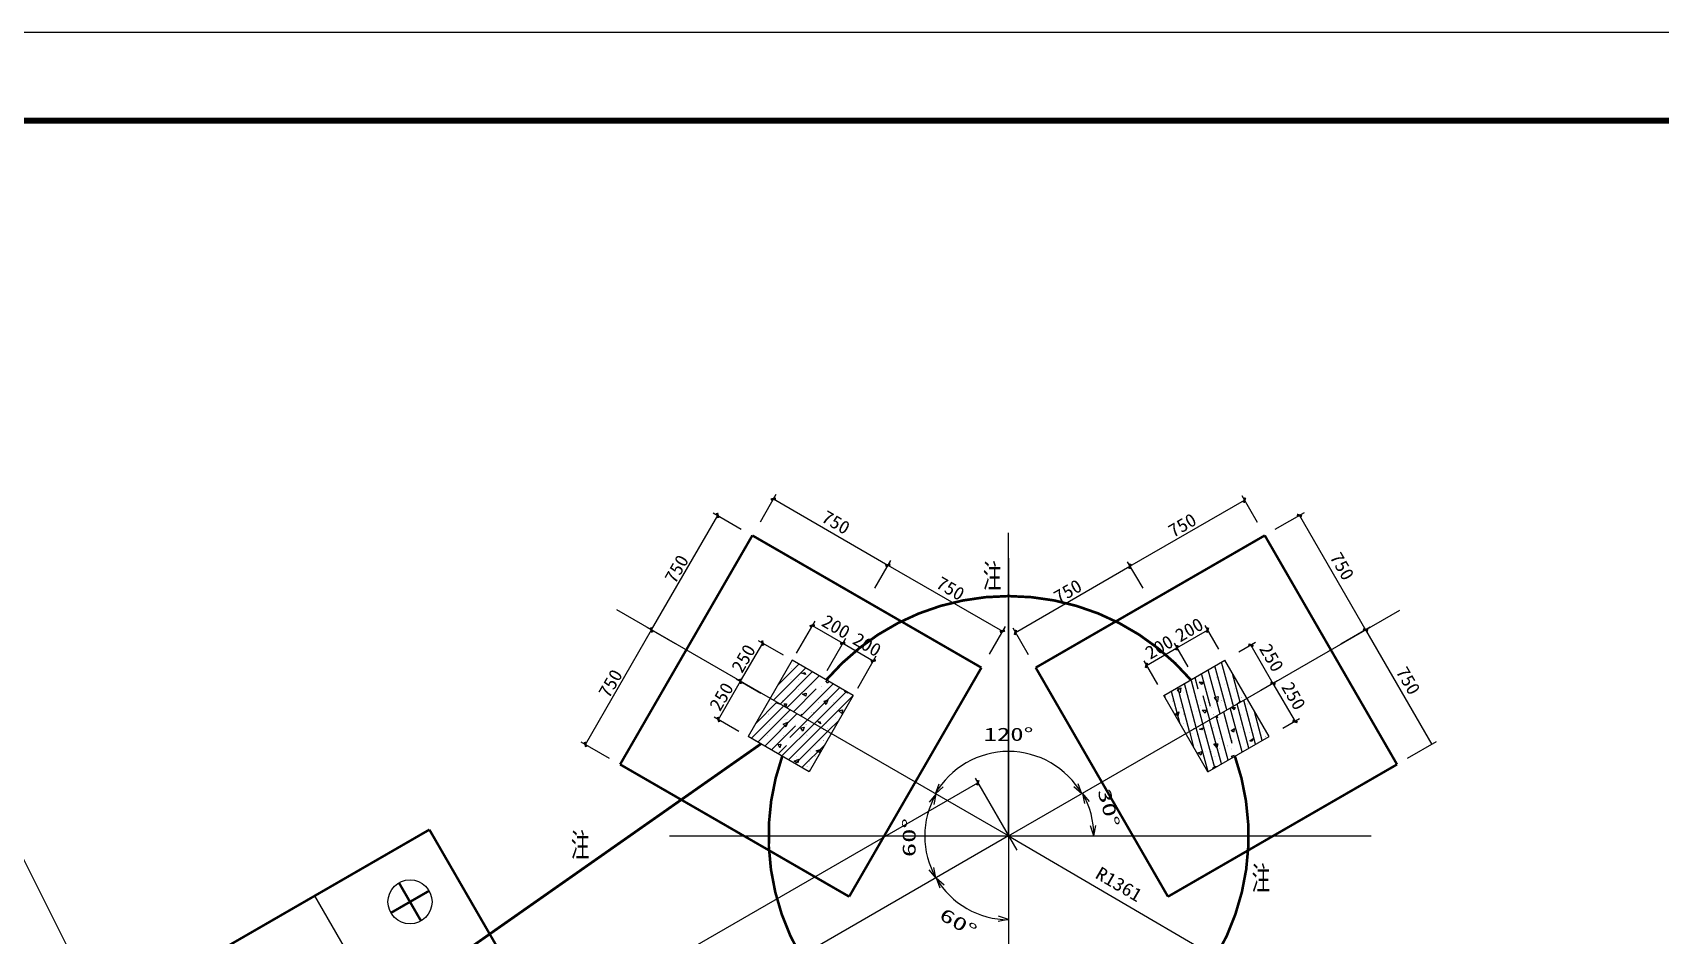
# Model space of a CAD drawing. Header units: millimetres. Extents: x 305 to 121268, y 139 to 42139.
# Drawn here: x 73104 to 91568, y 31895 to 42139 of the extents above; entities that cross this region are included whole.
import ezdxf
from ezdxf.enums import TextEntityAlignment as Align

# ---------------------------------------------------------------- set-up
doc = ezdxf.new("R2010")
doc.units = ezdxf.units.MM
doc.header["$MEASUREMENT"] = 0
for name, color, linetype in [('10102', 7, 'Continuous'), ('FZDIM', 3, 'Continuous'), ('GRD', 132, 'Continuous'), ('TAB', 7, 'Continuous'), ('图框内框__粗线', 1, 'Continuous'), ('图框外框__细线', 253, 'Continuous'), ('尺寸线及数字', 7, 'Continuous')]:
    doc.layers.add(name, color=color, linetype=linetype)
doc.styles.add('IDQSTYLE', font='simplex.shx', dxfattribs={"width": 0.7, "bigfont": 'hzfs1.shx'})
doc.linetypes.add('GRD1', pattern='A,0.1,-0.3,0.58,[130,Idq30.shx,S=0.2,R=0,X=0,Y=0],-0.01,[130,Idq30.shx,S=0.2,R=0,X=0,Y=0],-0.01,[130,Idq30.shx,S=0.2,R=0,X=0,Y=0],-0.01,[130,Idq30.shx,S=0.2,R=0,X=0,Y=0],-0.01,0.58,-0.3,0.1', length=2)

msp = doc.modelspace()

# ---------------------------------------------------------------- linework, layer by layer
at = {"layer": '10102'}
for p, q in [((81872, 34929), (81506, 34563)), ((81872, 34929), (81506, 34563)), ((81796, 34973), (81556, 34733)), ((81796, 34973), (81556, 34733)), ((86573, 34409), (86439, 34909)), ((86649, 34453), (86515, 34953)), ((86725, 34496), (86591, 34996)), ((81948, 34886), (81582, 34520)), ((81948, 34886), (81582, 34520)), ((82024, 34842), (81658, 34476)), ((82024, 34842), (81658, 34476)), ((82184, 34750), (81818, 34384)), ((82184, 34750), (81818, 34384)), ((82184, 34750), (81818, 34384)), ((81828, 34872), (81864, 34878)), ((81828, 34872), (81864, 34878)), ((81870, 34854), (81828, 34872)), ((81870, 34854), (81828, 34872)), ((81864, 34878), (81870, 34854)), ((81864, 34878), (81870, 34854)), ((82125, 34758), (82100, 34785)), ((82125, 34758), (82100, 34785)), ((82125, 34758), (82100, 34785)), ((82134, 34778), (82125, 34758)), ((82134, 34778), (82125, 34758)), ((82134, 34778), (82125, 34758)), ((86303, 34253), (86169, 34753)), ((86303, 34253), (86169, 34753)), ((86379, 34296), (86248, 34785)), ((86379, 34296), (86248, 34785)), ((86287, 34821), (86322, 34691)), ((86366, 34741), (86336, 34770)), ((86336, 34770), (86380, 34769)), ((86463, 34491), (86363, 34865)), ((86380, 34769), (86366, 34741)), ((86802, 34540), (86714, 34868)), ((81546, 34540), (81306, 34300)), ((81546, 34540), (81306, 34300)), ((81535, 34535), (81549, 34539)), ((81535, 34535), (81549, 34539)), ((81578, 34518), (81535, 34535)), ((81578, 34518), (81535, 34535)), ((81734, 34432), (81993, 34691)), ((81734, 34432), (81993, 34691)), ((81836, 34632), (81878, 34644)), ((81836, 34632), (81878, 34644)), ((81875, 34610), (81836, 34632)), ((81875, 34610), (81836, 34632)), ((81878, 34644), (81875, 34610)), ((81878, 34644), (81875, 34610)), ((82260, 34706), (81894, 34340)), ((82260, 34706), (81894, 34340)), ((82260, 34706), (81894, 34340)), ((82336, 34662), (81970, 34296)), ((82336, 34662), (81970, 34296)), ((82336, 34662), (81970, 34296)), ((82412, 34618), (82046, 34252)), ((82412, 34618), (82046, 34252)), ((82412, 34618), (82046, 34252)), ((82082, 34554), (82124, 34567)), ((82082, 34554), (82124, 34567)), ((82082, 34554), (82124, 34567)), ((82104, 34516), (82082, 34554)), ((82104, 34516), (82082, 34554)), ((82104, 34516), (82082, 34554)), ((82124, 34567), (82104, 34516)), ((82124, 34567), (82104, 34516)), ((82124, 34567), (82104, 34516)), ((82313, 34665), (82322, 34670)), ((82313, 34665), (82322, 34670)), ((82313, 34665), (82322, 34670)), ((82351, 34643), (82313, 34665)), ((82351, 34643), (82313, 34665)), ((82351, 34643), (82313, 34665)), ((82354, 34652), (82351, 34643)), ((82354, 34652), (82351, 34643)), ((82354, 34652), (82351, 34643)), ((85941, 34621), (85948, 34595)), ((85941, 34621), (85948, 34595)), ((86017, 34665), (86112, 34311)), ((86017, 34665), (86112, 34311)), ((86088, 34678), (86126, 34703)), ((86088, 34678), (86126, 34703)), ((86119, 34647), (86088, 34678)), ((86119, 34647), (86088, 34678)), ((86227, 34209), (86093, 34709)), ((86227, 34209), (86093, 34709)), ((86126, 34703), (86119, 34647)), ((86126, 34703), (86119, 34647)), ((86455, 34340), (86382, 34612)), ((86455, 34340), (86382, 34612)), ((86509, 34593), (86550, 34604)), ((86544, 34545), (86509, 34593)), ((86550, 34604), (86544, 34545)), ((86767, 34524), (86803, 34553)), ((86803, 34553), (86799, 34539)), ((86975, 34063), (86841, 34563)), ((81622, 34496), (81256, 34130)), ((81622, 34496), (81256, 34130)), ((81698, 34453), (81332, 34086)), ((81698, 34453), (81332, 34086)), ((81774, 34409), (81408, 34043)), ((81774, 34409), (81408, 34043)), ((81577, 34523), (81578, 34518)), ((81577, 34523), (81578, 34518)), ((81627, 34523), (81657, 34523)), ((81647, 34484), (81627, 34523)), ((81627, 34523), (81657, 34523)), ((81647, 34484), (81627, 34523)), ((81657, 34523), (81647, 34484)), ((81657, 34523), (81647, 34484)), ((81811, 34388), (81829, 34407)), ((81811, 34388), (81829, 34407)), ((82249, 34442), (82290, 34453)), ((82249, 34442), (82290, 34453)), ((82249, 34442), (82290, 34453)), ((82281, 34413), (82249, 34442)), ((82281, 34413), (82249, 34442)), ((82281, 34413), (82249, 34442)), ((82290, 34453), (82281, 34413)), ((82290, 34453), (82281, 34413)), ((82290, 34453), (82281, 34413)), ((86066, 34408), (86104, 34430)), ((86066, 34408), (86104, 34430)), ((86094, 34383), (86066, 34408)), ((86094, 34383), (86066, 34408)), ((86104, 34430), (86094, 34383)), ((86104, 34430), (86094, 34383)), ((86371, 34449), (86415, 34452)), ((86371, 34449), (86415, 34452)), ((86403, 34415), (86371, 34449)), ((86403, 34415), (86371, 34449)), ((86415, 34452), (86403, 34415)), ((86415, 34452), (86403, 34415)), ((86664, 33884), (86530, 34384)), ((86664, 33884), (86530, 34384)), ((86537, 34388), (86544, 34362)), ((86613, 34432), (86708, 34078)), ((86823, 33976), (86689, 34476)), ((86731, 34453), (86702, 34481)), ((86702, 34481), (86746, 34479)), ((86746, 34479), (86731, 34453)), ((86899, 34020), (86765, 34520)), ((86771, 34523), (86767, 34524)), ((87052, 34107), (86964, 34435)), ((81758, 34273), (81484, 33999)), ((81758, 34273), (81484, 33999)), ((81969, 34296), (81611, 33939)), ((81969, 34296), (81611, 33939)), ((81969, 34296), (81611, 33939)), ((81617, 34291), (81671, 34315)), ((81617, 34291), (81671, 34315)), ((81647, 34261), (81617, 34291)), ((81647, 34261), (81617, 34291)), ((81671, 34315), (81647, 34261)), ((81671, 34315), (81647, 34261)), ((82045, 34253), (81679, 33886)), ((82045, 34253), (81679, 33886)), ((82045, 34253), (81679, 33886)), ((81893, 34340), (81693, 34141)), ((81893, 34340), (81693, 34141)), ((81893, 34340), (81693, 34141)), ((82121, 34209), (81755, 33843)), ((82121, 34209), (81755, 33843)), ((82121, 34209), (81755, 33843)), ((81816, 34250), (81854, 34258)), ((81816, 34250), (81854, 34258)), ((81816, 34250), (81854, 34258)), ((81840, 34213), (81816, 34250)), ((81840, 34213), (81816, 34250)), ((81840, 34213), (81816, 34250)), ((81854, 34258), (81840, 34213)), ((81854, 34258), (81840, 34213)), ((81854, 34258), (81840, 34213)), ((82009, 34322), (82036, 34318)), ((82041, 34294), (82009, 34322)), ((82009, 34322), (82036, 34318)), ((82041, 34294), (82009, 34322)), ((82009, 34322), (82036, 34318)), ((82041, 34294), (82009, 34322)), ((82036, 34318), (82041, 34294)), ((82036, 34318), (82041, 34294)), ((82036, 34318), (82041, 34294)), ((82122, 34208), (82251, 34337)), ((82122, 34208), (82251, 34337)), ((82122, 34208), (82251, 34337)), ((86226, 34208), (86273, 34031)), ((86226, 34208), (86273, 34031)), ((86436, 33752), (86302, 34252)), ((86436, 33752), (86302, 34252)), ((86340, 34235), (86381, 34249)), ((86340, 34235), (86381, 34249)), ((86364, 34228), (86340, 34235)), ((86364, 34228), (86340, 34235)), ((86381, 34249), (86364, 34228)), ((86381, 34249), (86364, 34228)), ((86512, 33796), (86378, 34296)), ((86512, 33796), (86378, 34296)), ((86588, 33840), (86454, 34340)), ((86588, 33840), (86454, 34340)), ((86698, 34221), (86735, 34243)), ((86725, 34201), (86698, 34221)), ((86735, 34243), (86725, 34201)), ((81559, 34061), (81591, 34063)), ((81559, 34061), (81591, 34063)), ((81580, 34022), (81559, 34061)), ((81580, 34022), (81559, 34061)), ((81561, 33955), (81656, 34050)), ((81561, 33955), (81656, 34050)), ((81591, 34063), (81580, 34022)), ((81591, 34063), (81580, 34022)), ((81831, 33799), (82090, 34057)), ((81831, 33799), (82090, 34057)), ((81831, 33799), (82090, 34057)), ((81991, 33991), (82036, 34006)), ((81991, 33991), (82036, 34006)), ((81991, 33991), (82036, 34006)), ((82029, 33970), (81991, 33991)), ((82029, 33970), (81991, 33991)), ((82029, 33970), (81991, 33991)), ((82036, 34006), (82029, 33970)), ((82036, 34006), (82029, 33970)), ((82036, 34006), (82029, 33970)), ((86324, 33968), (86365, 33981)), ((86324, 33968), (86365, 33981)), ((86365, 33981), (86354, 33940)), ((86365, 33981), (86354, 33940)), ((86535, 34027), (86502, 34069)), ((86502, 34069), (86546, 34069)), ((86535, 34027), (86502, 34069)), ((86502, 34069), (86546, 34069)), ((86546, 34069), (86535, 34027)), ((86546, 34069), (86535, 34027)), ((86911, 34103), (86948, 34130)), ((86935, 34096), (86911, 34103)), ((86948, 34130), (86935, 34096)), ((81743, 33873), (81795, 33896)), ((81743, 33873), (81795, 33896)), ((81743, 33873), (81795, 33896)), ((81784, 33854), (81743, 33873)), ((81784, 33854), (81743, 33873)), ((81784, 33854), (81743, 33873)), ((81795, 33896), (81784, 33854)), ((81795, 33896), (81784, 33854)), ((81795, 33896), (81784, 33854)), ((86354, 33940), (86324, 33968)), ((86354, 33940), (86324, 33968)), ((86488, 33792), (86526, 33814)), ((86488, 33792), (86526, 33814)), ((86494, 33785), (86488, 33792)), ((86494, 33785), (86488, 33792)), ((86526, 33814), (86525, 33804)), ((86526, 33814), (86525, 33804)), ((86701, 33930), (86737, 33939)), ((86701, 33930), (86737, 33939)), ((86714, 33912), (86701, 33930)), ((86714, 33912), (86701, 33930)), ((81907, 33755), (81926, 33774)), ((81907, 33755), (81926, 33774)), ((81907, 33755), (81926, 33774))]:
    msp.add_line(p, q, dxfattribs=at)
for points in [[(81709, 34927), (81713, 34925), (81706, 34922), (81710, 34920)], [(81709, 34927), (81713, 34925), (81706, 34922), (81710, 34920)], [(81737, 34987), (81741, 34985), (81734, 34982), (81738, 34980)], [(81737, 34987), (81741, 34985), (81734, 34982), (81738, 34980)], [(86542, 34954), (86538, 34954), (86542, 34960), (86538, 34960)], [(81706, 34807), (81710, 34805), (81703, 34802), (81707, 34800)], [(81706, 34807), (81710, 34805), (81703, 34802), (81707, 34800)], [(81793, 34805), (81794, 34799), (81787, 34804), (81788, 34799)], [(81793, 34805), (81794, 34799), (81787, 34804), (81788, 34799)], [(81809, 34747), (81813, 34745), (81806, 34742), (81810, 34739)], [(81809, 34747), (81813, 34745), (81806, 34742), (81810, 34739)], [(81852, 34866), (81855, 34863), (81848, 34862), (81850, 34859)], [(81852, 34866), (81855, 34863), (81848, 34862), (81850, 34859)], [(81939, 34744), (81939, 34739), (81933, 34744), (81933, 34738)], [(81939, 34744), (81939, 34739), (81933, 34744), (81933, 34738)], [(82056, 34726), (82058, 34723), (82051, 34722), (82054, 34719)], [(82056, 34726), (82058, 34723), (82051, 34722), (82054, 34719)], [(82056, 34726), (82058, 34723), (82051, 34722), (82054, 34719)], [(82123, 34787), (82127, 34785), (82120, 34782), (82124, 34780)], [(82123, 34787), (82127, 34785), (82120, 34782), (82124, 34780)], [(82123, 34787), (82127, 34785), (82120, 34782), (82124, 34780)], [(86298, 34771), (86294, 34771), (86298, 34777), (86294, 34777)], [(86351, 34742), (86346, 34741), (86350, 34748), (86346, 34747)], [(86405, 34718), (86400, 34720), (86407, 34724), (86402, 34725)], [(86533, 34816), (86529, 34814), (86531, 34821), (86527, 34820)], [(86626, 34737), (86622, 34734), (86623, 34742), (86619, 34739)], [(81488, 34530), (81492, 34529), (81486, 34525), (81490, 34523)], [(81488, 34530), (81492, 34529), (81486, 34525), (81490, 34523)], [(81523, 34564), (81523, 34558), (81517, 34564), (81517, 34558)], [(81523, 34564), (81523, 34558), (81517, 34564), (81517, 34558)], [(81526, 34625), (81527, 34621), (81520, 34623), (81521, 34619)], [(81526, 34625), (81527, 34621), (81520, 34623), (81521, 34619)], [(81616, 34566), (81618, 34562), (81611, 34563), (81613, 34559)], [(81616, 34566), (81618, 34562), (81611, 34563), (81613, 34559)], [(81668, 34625), (81670, 34621), (81662, 34623), (81664, 34619)], [(81668, 34625), (81670, 34621), (81662, 34623), (81664, 34619)], [(81793, 34685), (81794, 34679), (81787, 34684), (81788, 34679)], [(81793, 34685), (81794, 34679), (81787, 34684), (81788, 34679)], [(81975, 34685), (81976, 34680), (81969, 34684), (81970, 34679)], [(81975, 34685), (81976, 34680), (81969, 34684), (81970, 34679)], [(82019, 34545), (82020, 34540), (82013, 34544), (82014, 34539)], [(82019, 34545), (82020, 34540), (82013, 34544), (82014, 34539)], [(82019, 34545), (82020, 34540), (82013, 34544), (82014, 34539)], [(82051, 34665), (82052, 34660), (82045, 34664), (82046, 34659)], [(82051, 34665), (82052, 34660), (82045, 34664), (82046, 34659)], [(82051, 34665), (82052, 34660), (82045, 34664), (82046, 34659)], [(82123, 34605), (82124, 34599), (82117, 34604), (82118, 34598)], [(82123, 34605), (82124, 34599), (82117, 34604), (82118, 34598)], [(82123, 34605), (82124, 34599), (82117, 34604), (82118, 34598)], [(82193, 34544), (82193, 34538), (82187, 34544), (82187, 34538)], [(82193, 34544), (82193, 34538), (82187, 34544), (82187, 34538)], [(82193, 34544), (82193, 34538), (82187, 34544), (82187, 34538)], [(82227, 34606), (82229, 34602), (82222, 34603), (82224, 34599)], [(82227, 34606), (82229, 34602), (82222, 34603), (82224, 34599)], [(82227, 34606), (82229, 34602), (82222, 34603), (82224, 34599)], [(85998, 34606), (85993, 34608), (86000, 34612), (85995, 34613)], [(85998, 34606), (85993, 34608), (86000, 34612), (85995, 34613)], [(86034, 34549), (86029, 34552), (86037, 34555), (86032, 34558)], [(86034, 34549), (86029, 34552), (86037, 34555), (86032, 34558)], [(86163, 34652), (86158, 34654), (86165, 34657), (86160, 34659)], [(86163, 34652), (86158, 34654), (86165, 34657), (86160, 34659)], [(86294, 34637), (86290, 34637), (86294, 34643), (86290, 34643)], [(86294, 34637), (86290, 34637), (86294, 34643), (86290, 34643)], [(86440, 34659), (86436, 34661), (86442, 34665), (86437, 34666)], [(86441, 34538), (86436, 34538), (86441, 34544), (86437, 34544)], [(86517, 34671), (86513, 34671), (86517, 34677), (86513, 34677)], [(86577, 34534), (86573, 34535), (86577, 34540), (86573, 34541)], [(86589, 34556), (86585, 34556), (86590, 34562), (86585, 34562)], [(86736, 34688), (86732, 34687), (86734, 34694), (86730, 34692)], [(86822, 34596), (86818, 34593), (86818, 34600), (86815, 34598)], [(86834, 34549), (86829, 34552), (86837, 34554), (86832, 34557)], [(81451, 34410), (81454, 34407), (81447, 34405), (81450, 34402)], [(81451, 34410), (81454, 34407), (81447, 34405), (81450, 34402)], [(81611, 34470), (81614, 34468), (81608, 34465), (81611, 34463)], [(81611, 34470), (81614, 34468), (81608, 34465), (81611, 34463)], [(81639, 34349), (81641, 34345), (81633, 34346), (81635, 34342)], [(81639, 34349), (81641, 34345), (81633, 34346), (81635, 34342)], [(81648, 34504), (81648, 34499), (81642, 34504), (81642, 34498)], [(81648, 34504), (81648, 34499), (81642, 34504), (81642, 34498)], [(81664, 34349), (81666, 34345), (81658, 34346), (81660, 34342)], [(81664, 34349), (81666, 34345), (81658, 34346), (81660, 34342)], [(81769, 34410), (81772, 34407), (81765, 34405), (81768, 34403)], [(81769, 34410), (81772, 34407), (81765, 34405), (81768, 34403)], [(81819, 34353), (81822, 34350), (81815, 34349), (81818, 34346)], [(81819, 34353), (81822, 34350), (81815, 34349), (81818, 34346)], [(81819, 34353), (81822, 34350), (81815, 34349), (81818, 34346)], [(81838, 34446), (81841, 34442), (81833, 34443), (81836, 34439)], [(81838, 34446), (81841, 34442), (81833, 34443), (81836, 34439)], [(81943, 34424), (81944, 34419), (81937, 34424), (81938, 34418)], [(81943, 34424), (81944, 34419), (81937, 34424), (81938, 34418)], [(81943, 34424), (81944, 34419), (81937, 34424), (81938, 34418)], [(81952, 34365), (81953, 34361), (81946, 34363), (81948, 34359)], [(81952, 34365), (81953, 34361), (81946, 34363), (81948, 34359)], [(81952, 34365), (81953, 34361), (81946, 34363), (81948, 34359)], [(81966, 34425), (81967, 34420), (81960, 34424), (81961, 34419)], [(81966, 34425), (81967, 34420), (81960, 34424), (81961, 34419)], [(81966, 34425), (81967, 34420), (81960, 34424), (81961, 34419)], [(82216, 34366), (82218, 34362), (82211, 34363), (82213, 34359)], [(82216, 34366), (82218, 34362), (82211, 34363), (82213, 34359)], [(82216, 34366), (82218, 34362), (82211, 34363), (82213, 34359)], [(82225, 34487), (82228, 34484), (82221, 34482), (82225, 34479)], [(82225, 34487), (82228, 34484), (82221, 34482), (82225, 34479)], [(82225, 34487), (82228, 34484), (82221, 34482), (82225, 34479)], [(82333, 34486), (82335, 34483), (82328, 34482), (82330, 34479)], [(82333, 34486), (82335, 34483), (82328, 34482), (82330, 34479)], [(82333, 34486), (82335, 34483), (82328, 34482), (82330, 34479)], [(86055, 34462), (86051, 34462), (86054, 34468), (86050, 34468)], [(86055, 34462), (86051, 34462), (86054, 34468), (86050, 34468)], [(86098, 34415), (86094, 34414), (86096, 34421), (86092, 34419)], [(86098, 34415), (86094, 34414), (86096, 34421), (86092, 34419)], [(86132, 34479), (86127, 34481), (86135, 34484), (86130, 34487)], [(86132, 34479), (86127, 34481), (86135, 34484), (86130, 34487)], [(86158, 34403), (86153, 34405), (86160, 34409), (86155, 34411)], [(86158, 34403), (86153, 34405), (86160, 34409), (86155, 34411)], [(86311, 34427), (86306, 34430), (86313, 34433), (86308, 34435)], [(86311, 34427), (86306, 34430), (86313, 34433), (86308, 34435)], [(86352, 34498), (86348, 34499), (86353, 34504), (86349, 34505)], [(86352, 34498), (86348, 34499), (86353, 34504), (86349, 34505)], [(86421, 34376), (86416, 34376), (86421, 34382), (86417, 34382)], [(86421, 34376), (86416, 34376), (86421, 34382), (86417, 34382)], [(86474, 34478), (86469, 34481), (86477, 34484), (86472, 34486)], [(86503, 34398), (86499, 34396), (86502, 34403), (86498, 34402)], [(86503, 34398), (86499, 34396), (86502, 34403), (86498, 34402)], [(86577, 34413), (86573, 34411), (86575, 34418), (86571, 34417)], [(86708, 34520), (86704, 34518), (86706, 34525), (86702, 34523)], [(86720, 34471), (86715, 34473), (86723, 34476), (86717, 34479)], [(86788, 34467), (86784, 34467), (86789, 34473), (86784, 34473)], [(86814, 34392), (86809, 34393), (86815, 34398), (86811, 34399)], [(86885, 34516), (86881, 34517), (86886, 34522), (86882, 34523)], [(81442, 34170), (81446, 34167), (81438, 34165), (81442, 34163)], [(81442, 34170), (81446, 34167), (81438, 34165), (81442, 34163)], [(81464, 34290), (81468, 34288), (81461, 34285), (81466, 34283)], [(81464, 34290), (81468, 34288), (81461, 34285), (81466, 34283)], [(81575, 34229), (81578, 34225), (81570, 34226), (81572, 34222)], [(81575, 34229), (81578, 34225), (81570, 34226), (81572, 34222)], [(81624, 34168), (81625, 34163), (81618, 34167), (81619, 34162)], [(81624, 34168), (81625, 34163), (81618, 34167), (81619, 34162)], [(81728, 34229), (81730, 34225), (81723, 34226), (81725, 34222)], [(81728, 34229), (81730, 34225), (81723, 34226), (81725, 34222)], [(81764, 34288), (81764, 34282), (81758, 34287), (81758, 34282)], [(81764, 34288), (81764, 34282), (81758, 34287), (81758, 34282)], [(81807, 34172), (81809, 34168), (81802, 34170), (81803, 34166)], [(81807, 34172), (81809, 34168), (81802, 34170), (81803, 34166)], [(81807, 34172), (81809, 34168), (81802, 34170), (81803, 34166)], [(81879, 34293), (81881, 34289), (81873, 34290), (81875, 34286)], [(81879, 34293), (81881, 34289), (81873, 34290), (81875, 34286)], [(81879, 34293), (81881, 34289), (81873, 34290), (81875, 34286)], [(81889, 34172), (81890, 34166), (81884, 34171), (81884, 34166)], [(81889, 34172), (81890, 34166), (81884, 34171), (81884, 34166)], [(81889, 34172), (81890, 34166), (81884, 34171), (81884, 34166)], [(82071, 34234), (82074, 34231), (82067, 34229), (82070, 34226)], [(82071, 34234), (82074, 34231), (82067, 34229), (82070, 34226)], [(82071, 34234), (82074, 34231), (82067, 34229), (82070, 34226)], [(82110, 34306), (82112, 34301), (82105, 34303), (82107, 34299)], [(82110, 34306), (82112, 34301), (82105, 34303), (82107, 34299)], [(82110, 34306), (82112, 34301), (82105, 34303), (82107, 34299)], [(82124, 34247), (82127, 34244), (82120, 34242), (82123, 34239)], [(82124, 34247), (82127, 34244), (82120, 34242), (82123, 34239)], [(82124, 34247), (82127, 34244), (82120, 34242), (82123, 34239)], [(86163, 34293), (86158, 34296), (86166, 34298), (86161, 34301)], [(86163, 34293), (86158, 34296), (86166, 34298), (86161, 34301)], [(86187, 34331), (86182, 34331), (86187, 34337), (86183, 34337)], [(86187, 34331), (86182, 34331), (86187, 34337), (86183, 34337)], [(86258, 34187), (86254, 34186), (86256, 34193), (86252, 34191)], [(86258, 34187), (86254, 34186), (86256, 34193), (86252, 34191)], [(86273, 34239), (86269, 34238), (86271, 34245), (86267, 34244)], [(86273, 34239), (86269, 34238), (86271, 34245), (86267, 34244)], [(86316, 34169), (86312, 34170), (86317, 34175), (86312, 34176)], [(86316, 34169), (86312, 34170), (86317, 34175), (86312, 34176)], [(86447, 34277), (86443, 34277), (86448, 34283), (86444, 34283)], [(86447, 34277), (86443, 34277), (86448, 34283), (86444, 34283)], [(86491, 34234), (86487, 34236), (86493, 34240), (86489, 34242)], [(86491, 34234), (86487, 34236), (86493, 34240), (86489, 34242)], [(86503, 34255), (86498, 34257), (86505, 34260), (86500, 34262)], [(86503, 34255), (86498, 34257), (86505, 34260), (86500, 34262)], [(86574, 34334), (86569, 34334), (86573, 34340), (86569, 34340)], [(86803, 34254), (86798, 34256), (86805, 34260), (86800, 34262)], [(86849, 34209), (86845, 34207), (86846, 34215), (86842, 34212)], [(86907, 34194), (86902, 34197), (86909, 34200), (86904, 34202)], [(86952, 34269), (86949, 34267), (86949, 34274), (86946, 34272)], [(87055, 34206), (87051, 34204), (87052, 34211), (87048, 34209)], [(81318, 34109), (81320, 34105), (81312, 34106), (81314, 34102)], [(81318, 34109), (81320, 34105), (81312, 34106), (81314, 34102)], [(81591, 34108), (81592, 34103), (81585, 34107), (81586, 34102)], [(81591, 34108), (81592, 34103), (81585, 34107), (81586, 34102)], [(81597, 34049), (81600, 34046), (81592, 34046), (81595, 34042)], [(81597, 34049), (81600, 34046), (81592, 34046), (81595, 34042)], [(81598, 33989), (81600, 33985), (81592, 33986), (81595, 33982)], [(81598, 33989), (81600, 33985), (81592, 33986), (81595, 33982)], [(81716, 34053), (81718, 34049), (81711, 34050), (81713, 34046)], [(81716, 34053), (81718, 34049), (81711, 34050), (81713, 34046)], [(81716, 34053), (81718, 34049), (81711, 34050), (81713, 34046)], [(81934, 33991), (81935, 33986), (81928, 33991), (81929, 33985)], [(81934, 33991), (81935, 33986), (81928, 33991), (81929, 33985)], [(81934, 33991), (81935, 33986), (81928, 33991), (81929, 33985)], [(81987, 34052), (81988, 34047), (81981, 34051), (81982, 34046)], [(81987, 34052), (81988, 34047), (81981, 34051), (81982, 34046)], [(81987, 34052), (81988, 34047), (81981, 34051), (81982, 34046)], [(82006, 33994), (82010, 33991), (82003, 33989), (82006, 33986)], [(82006, 33994), (82010, 33991), (82003, 33989), (82006, 33986)], [(82006, 33994), (82010, 33991), (82003, 33989), (82006, 33986)], [(82035, 34113), (82037, 34109), (82029, 34110), (82031, 34106)], [(82035, 34113), (82037, 34109), (82029, 34110), (82031, 34106)], [(82035, 34113), (82037, 34109), (82029, 34110), (82031, 34106)], [(82079, 34111), (82080, 34105), (82073, 34111), (82074, 34105)], [(82079, 34111), (82080, 34105), (82073, 34111), (82074, 34105)], [(82079, 34111), (82080, 34105), (82073, 34111), (82074, 34105)], [(86315, 34047), (86311, 34048), (86315, 34053), (86311, 34054)], [(86315, 34047), (86311, 34048), (86315, 34053), (86311, 34054)], [(86416, 33979), (86412, 33978), (86413, 33985), (86409, 33983)], [(86416, 33979), (86412, 33978), (86413, 33985), (86409, 33983)], [(86481, 33978), (86476, 33981), (86484, 33983), (86479, 33986)], [(86481, 33978), (86476, 33981), (86484, 33983), (86479, 33986)], [(86569, 34129), (86564, 34131), (86571, 34135), (86566, 34136)], [(86569, 34129), (86564, 34131), (86571, 34135), (86566, 34136)], [(86569, 34009), (86564, 34011), (86571, 34014), (86566, 34016)], [(86569, 34009), (86564, 34011), (86571, 34014), (86566, 34016)], [(86657, 34041), (86652, 34043), (86659, 34047), (86654, 34048)], [(86657, 34041), (86652, 34043), (86659, 34047), (86654, 34048)], [(86708, 34006), (86703, 34006), (86707, 34012), (86703, 34012)], [(86708, 34006), (86703, 34006), (86707, 34012), (86703, 34012)], [(86712, 34097), (86708, 34098), (86714, 34103), (86709, 34104)], [(86782, 34098), (86777, 34101), (86785, 34103), (86779, 34106)], [(86931, 34112), (86927, 34112), (86930, 34118), (86925, 34118)], [(87093, 34152), (87089, 34150), (87090, 34157), (87086, 34155)], [(81769, 33932), (81770, 33926), (81763, 33931), (81764, 33926)], [(81769, 33932), (81770, 33926), (81763, 33931), (81764, 33926)], [(81769, 33932), (81770, 33926), (81763, 33931), (81764, 33926)], [(81891, 33812), (81892, 33807), (81885, 33811), (81886, 33806)], [(81891, 33812), (81892, 33807), (81885, 33811), (81886, 33806)], [(81891, 33812), (81892, 33807), (81885, 33811), (81886, 33806)], [(81922, 33871), (81922, 33865), (81916, 33871), (81916, 33865)], [(81922, 33871), (81922, 33865), (81916, 33871), (81916, 33865)], [(81922, 33871), (81922, 33865), (81916, 33871), (81916, 33865)], [(81987, 33933), (81990, 33930), (81982, 33929), (81985, 33926)], [(81987, 33933), (81990, 33930), (81982, 33929), (81985, 33926)], [(81987, 33933), (81990, 33930), (81982, 33929), (81985, 33926)], [(86361, 33886), (86357, 33886), (86361, 33892), (86356, 33892)], [(86361, 33886), (86357, 33886), (86361, 33892), (86356, 33892)], [(86517, 33918), (86513, 33918), (86518, 33924), (86513, 33924)], [(86517, 33918), (86513, 33918), (86518, 33924), (86513, 33924)], [(86727, 33917), (86723, 33915), (86723, 33923), (86720, 33920)], [(86727, 33917), (86723, 33915), (86723, 33923), (86720, 33920)]]:
    msp.add_solid(points, dxfattribs=at)
at = {"layer": 'FZDIM', "color": 3, "linetype": 'Continuous'}
msp.add_line((73839, 31094), (72952, 32863), dxfattribs=at)
at = {"layer": 'GRD', "color": 132, "linetype": 'GRD1', "ltscale": 500, "const_width": 30}
for points in [[(86241, 34794, 0.460111), (82107, 34794, 0.460111)], [(81607, 33928, 0.460111), (83674, 30348, 0.460111)], [(84674, 30348, 0.460111), (86741, 33928, 0.460111)]]:
    msp.add_lwpolyline(points, format="xyb", dxfattribs=at)
msp.add_lwpolyline([(77467, 31334), (81365, 34068)], dxfattribs=at)
at = {"layer": 'TAB'}
msp.add_line((121268, 42139), (61868, 42139), dxfattribs=at)
msp.add_lwpolyline([(64368, 1139, 70, 70, 0), (120268, 1139, 70, 70, 0), (120268, 41139, 70, 70, 0), (64368, 41139, 70, 70, 0)], format="xyseb", close=True, dxfattribs=at)
at = {"layer": '图框内框__粗线', "const_width": 27}
for points in [[(79768, 33835), (81268, 36433)], [(83866, 34933), (81268, 36433)], [(84482, 34933), (87080, 36433)], [(87080, 36433), (88580, 33835)], [(82366, 32335), (83866, 34933)], [(84482, 34933), (85982, 32335)], [(82366, 32335), (79768, 33835)], [(85982, 32335), (88580, 33835)], [(77605, 33095), (75007, 31595)], [(79105, 30497), (77605, 33095)], [(77510, 32059), (77260, 32492)], [(77602, 32401), (77169, 32151)]]:
    msp.add_lwpolyline(points, dxfattribs=at)
at = {"layer": '图框外框__细线'}
for p, q in [((84174, 33023), (84174, 36463)), ((84174, 36175), (84174, 27561)), ((84174, 33023), (79731, 35589)), ((84174, 33023), (88612, 35586)), ((81720, 35017), (81220, 34151)), ((82413, 34617), (81720, 35017)), ((82413, 34617), (81720, 35017)), ((82413, 34617), (81720, 35017)), ((85935, 34617), (86628, 35017)), ((87128, 34151), (86628, 35017)), ((82413, 34617), (81913, 33751)), ((82413, 34617), (81913, 33751)), ((86435, 33751), (85935, 34617)), ((81913, 33751), (81220, 34151)), ((86435, 33751), (87128, 34151)), ((86435, 33751), (87128, 34151)), ((84174, 33023), (76008, 28309)), ((80330, 33023), (88288, 33023)), ((79653, 26548), (76306, 32345))]:
    msp.add_line(p, q, dxfattribs=at)
msp.add_circle((77385, 32276), 250, dxfattribs=at)
at = {"layer": '尺寸线及数字'}
for p, q in [((81536, 36899), (81355, 36585)), ((81506, 36847), (82805, 36097)), ((85551, 36083), (86850, 36833)), ((86820, 36885), (86994, 36583)), ((80125, 35361), (80875, 36660)), ((80823, 36690), (81143, 36505)), ((87525, 36690), (87194, 36499)), ((87473, 36660), (88223, 35361)), ((82835, 36149), (82654, 35835)), ((82805, 36097), (84104, 35347)), ((84252, 35333), (85551, 36083)), ((85521, 36135), (85695, 35833)), ((81977, 35462), (81766, 35097)), ((79375, 34062), (80125, 35361)), ((80073, 35391), (80393, 35206)), ((81947, 35410), (82293, 35210)), ((84134, 35399), (83953, 35085)), ((84222, 35385), (84396, 35083)), ((86084, 35159), (86430, 35359)), ((86400, 35411), (86556, 35142)), ((88275, 35391), (87944, 35200)), ((88223, 35361), (88973, 34062)), ((81135, 34778), (81385, 35211)), ((81333, 35241), (81616, 35077)), ((82323, 35262), (82113, 34897)), ((82293, 35210), (82640, 35010)), ((85738, 34959), (86084, 35159)), ((86054, 35211), (86209, 34942)), ((86975, 35218), (86785, 35108)), ((86923, 35188), (87173, 34755)), ((82670, 35062), (82459, 34697)), ((85708, 35011), (85863, 34742)), ((80885, 34345), (81135, 34778)), ((81083, 34808), (81366, 34644)), ((87225, 34785), (87035, 34675)), ((87173, 34755), (87423, 34322)), ((80833, 34375), (81116, 34211)), ((87475, 34352), (87285, 34242)), ((79323, 34092), (79643, 33907)), ((89025, 34092), (88694, 33901)), ((76031, 29127), (83825, 33627)), ((83344, 33503), (83385, 33615)), ((83795, 33679), (84266, 32864)), ((85004, 33503), (84963, 33615)), ((83350, 33499), (83273, 33407)), ((83350, 33499), (83327, 33381)), ((83344, 33503), (83434, 33582)), ((85004, 33503), (84914, 33582)), ((85013, 33507), (85036, 33390)), ((85013, 33507), (85089, 33415)), ((85142, 33023), (85103, 33137)), ((85142, 33023), (85163, 33142)), ((84174, 33023), (86524, 31650)), ((83350, 32548), (83273, 32640)), ((83350, 32548), (83327, 32665)), ((83351, 32548), (83442, 32469)), ((83351, 32548), (83393, 32436)), ((84174, 32074), (84056, 32053)), ((84174, 32074), (84060, 32112))]:
    msp.add_line(p, q, dxfattribs=at)
at = {"layer": '尺寸线及数字', "const_width": 27}
for points in [[(81535, 36854), (81477, 36839)], [(86857, 36862), (86842, 36804)], [(80868, 36689), (80883, 36631)], [(87502, 36652), (87444, 36668)], [(82834, 36104), (82776, 36089)], [(85558, 36112), (85543, 36054)], [(80118, 35390), (80133, 35332)], [(81976, 35418), (81918, 35402)], [(84133, 35354), (84075, 35339)], [(84259, 35362), (84244, 35304)], [(86438, 35388), (86423, 35330)], [(88252, 35353), (88194, 35369)], [(81377, 35240), (81392, 35182)], [(82322, 35218), (82264, 35202)], [(86092, 35188), (86076, 35130)], [(86952, 35180), (86894, 35196)], [(82669, 35018), (82611, 35002)], [(85745, 34988), (85730, 34930)], [(81127, 34807), (81142, 34749)], [(87202, 34747), (87144, 34763)], [(80877, 34374), (80892, 34316)], [(87452, 34314), (87394, 34330)], [(79368, 34091), (79383, 34033)], [(83833, 33656), (83817, 33598)]]:
    msp.add_lwpolyline(points, dxfattribs=at)
at = {"layer": '尺寸线及数字'}
for radius, start, end in [(959, 30, 150), (951, 149.9999, 209.9999), (968, 0.0002, 30.0001), (950, 209.9998, 269.9993)]:
    msp.add_arc((84174, 33023), radius, start, end, dxfattribs=at)

# ---------------------------------------------------------------- texts
at = {"layer": 'FZDIM', "color": 3, "linetype": 'Continuous', "style": 'IDQSTYLE', "width": 0.7}
for p in [(84093, 35722), (79420, 32670), (87141, 32293)]:
    msp.add_text('注', height=300, dxfattribs=at).set_placement(p, align=Align.BOTTOM_RIGHT)
at = {"layer": '尺寸线及数字'}
for s, rotation, width, p, p2 in [('750', 330.0001, 0.864006, (82039, 36598), (82319, 36436)), ('750', 29.9996, 0.864004, (86041, 36404), (86322, 36566)), ('750', 59.9998, 0.863998, (80392, 35875), (80554, 36156)), ('750', 300.0001, 0.864002, (87812, 36187), (87974, 35907)), ('750', 329.9998, 0.864009, (83338, 35848), (83618, 35686)), ('750', 30.0002, 0.863998, (84742, 35654), (85023, 35816)), ('200', 329.9998, 0.925712, (82040, 35415), (82320, 35253)), ('200', 29.9996, 0.925718, (86120, 35218), (86401, 35380)), ('200', 329.9995, 0.925715, (82392, 35211), (82673, 35049)), ('200', 29.9996, 0.925718, (85780, 35021), (86060, 35183)), ('250', 59.9998, 0.863998, (81151, 34860), (81313, 35140)), ('250', 300.0002, 0.863998, (87012, 35148), (87175, 34868)), ('750', 59.9999, 0.864002, (79642, 34576), (79804, 34857)), ('750', 299.9999, 0.864006, (88562, 34888), (88724, 34608)), ('250', 59.9998, 0.863998, (80901, 34427), (81063, 34707)), ('250', 300.0002, 0.863998, (87262, 34715), (87424, 34435)), ('30°', 284.9998, 1.366148, (85181, 33537), (85296, 33108)), ('60°', 90, 1.366153, (83120, 32783), (83120, 33227)), ('R1361', 329.7075, 0.939998, (85146, 32553), (85633, 32268)), ('60°', 329.9998, 1.366152, (83374, 32087), (83759, 31865))]:
    msp.add_text(s, height=150, rotation=rotation, dxfattribs=dict(at, width=width)).set_placement(p, p2, align=Align.FIT)
at = {"layer": '尺寸线及数字', "width": 1.327062}
msp.add_text('120°', height=150, dxfattribs=at).set_placement((83892, 34102), (84456, 34102), align=Align.FIT)

doc.saveas('drawing.dxf')
